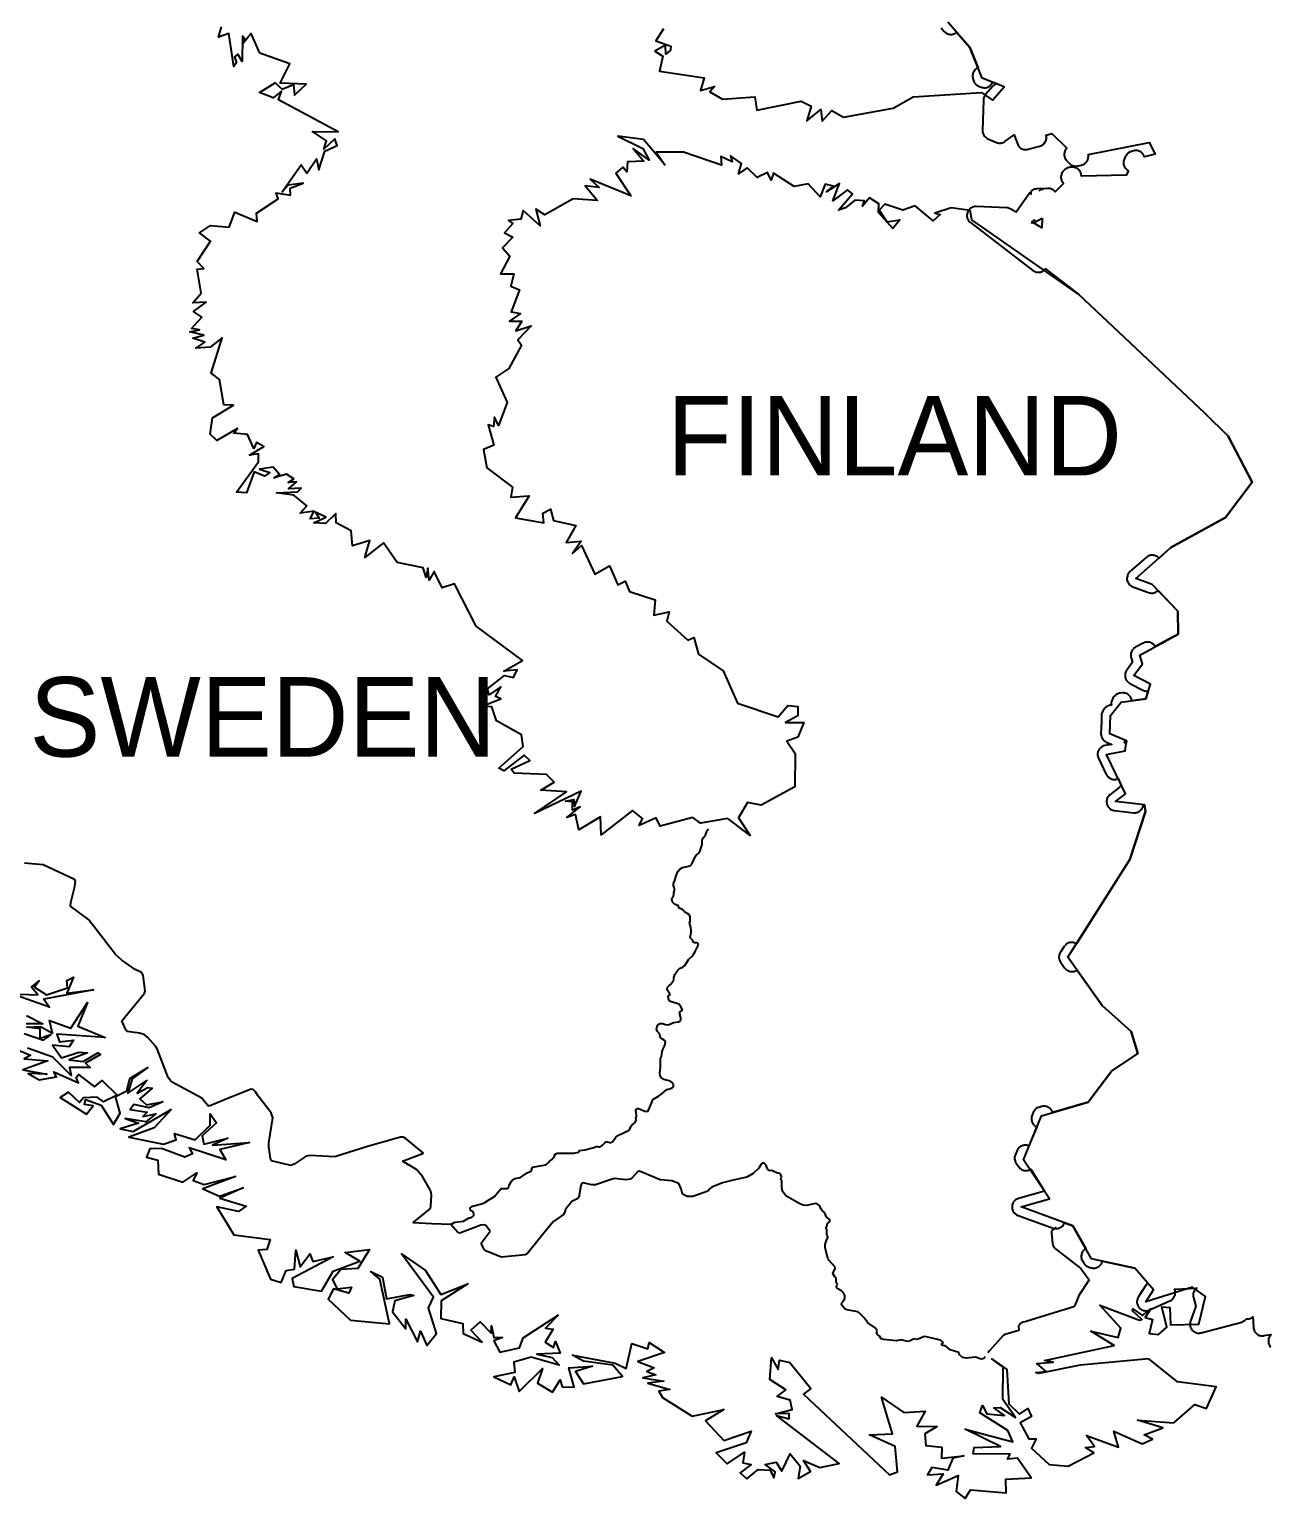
# Model space of a CAD drawing. Header units: metres. Extents: x 0 to 1325, y -1 to 773.
# Drawn here: x 717.2 to 779.6, y 66.5 to 140.4 of the extents above; entities that cross this region are included whole.
import ezdxf
from ezdxf.enums import TextEntityAlignment as Align

# ---------------------------------------------------------------- set-up
doc = ezdxf.new("R2010")
doc.units = ezdxf.units.M

msp = doc.modelspace()

# ---------------------------------------------------------------- linework, layer by layer
at = {"layer": 'CUT'}
for points in [[(716.7, 89.078), (717.26, 88.828), (716.95, 88.648), (718.14, 88.558), (716.87, 88.098), (718.09, 87.878), (717.15, 87.918), (717.7, 87.598), (718.57, 87.738), (718.44, 87.998), (719.68, 87.438), (719.56, 87.718), (719.67, 87.868), (720.48, 87.238), (720.87, 87.568), (721.62, 86.828), (720.94, 86.488), (720.61, 86.718), (719.93, 86.688), (719.72, 86.458), (719.17, 86.968), (718.75, 86.698), (720.08, 85.868), (720.42, 86.288), (719.98, 86.358), (720.02, 86.598), (720.82, 86.328), (721.44, 85.348), (721.77, 85.918), (721.54, 86.748), (722.1, 87.048), (722.26, 87.668), (723.17, 88.208), (722.38, 87.638), (722.15, 86.918), (723.11, 87.568), (722.62, 86.918), (723.16, 87.208), (723.38, 87.178), (722.76, 86.638), (723.1, 86.338), (723.92, 86.488), (723.23, 86.188), (722.45, 86.358), (722.28, 86.098), (723.13, 85.968), (722.91, 85.748), (723.56, 85.878), (723.06, 85.488), (722.02, 85.648), (722.7, 85.418), (721.77, 85.138), (722.43, 84.988), (724.34, 86.098), (723.48, 85.178), (722.2, 84.708), (723.95, 84.358), (724.59, 84.568), (724.51, 84.888), (725.54, 84.568), (726.29, 85.318), (726.3, 85.878), (726.62, 85.438), (725.89, 84.778), (725.98, 84.358), (727.19, 84.658), (726.41, 84.308), (728.28, 84.438), (726.79, 84.088), (727.08, 83.568), (725.24, 84.178), (725.41, 83.878), (725.03, 83.698), (723.85, 84.148), (723.27, 84.128), (723.1, 83.698), (723.67, 83.548), (723.7, 82.848), (724.92, 82.448), (725.62, 82.908), (725.44, 82.538), (725.99, 82.328), (727.57, 82.728), (725.93, 82.118), (726.77, 81.738), (727.95, 82.168), (726.79, 81.638), (728.11, 81.238), (727.72, 80.968), (726.64, 81.198), (727.49, 79.798), (729.31, 79.558), (729.14, 79.068), (728.71, 79.028), (729.33, 77.568), (729.86, 77.398), (730.11, 78.008), (730.54, 78.078), (730.6, 79.028), (730.83, 78.188), (731.3, 78.848), (731.46, 78.448), (732.48, 78.688), (730.42, 77.608), (730.5, 77.198), (731.89, 76.968), (732.48, 77.978), (733.83, 78.468), (733.08, 78.908), (734.31, 79.068), (733.72, 78.098), (732.87, 78.048), (732.44, 77.538), (732.68, 77.088), (733.4, 77.158), (733.27, 76.868), (732.49, 77.088), (732.23, 76.558), (733.35, 75.498), (735.32, 75.318), (734.82, 77.568), (734.38, 77.958), (734.96, 77.668), (735.17, 76.578), (736.33, 76.788), (736.53, 76.748), (735.59, 76.478), (735.47, 75.928), (736.13, 75.068), (736.14, 75.558), (736.73, 74.418), (736.87, 74.958), (737.19, 74.228), (737.68, 74.838), (737.28, 76.128), (737.52, 76.668), (735.92, 78.848), (737.13, 78.008), (737.89, 76.798), (739.25, 77.338), (737.92, 76.478), (737.89, 75.588), (739, 75.338), (739.02, 74.828), (739.98, 74.398), (739.4, 74.998), (739.87, 75.428), (740.42, 74.848), (740.45, 75.218), (740.56, 74.638), (740.99, 74.638), (740.56, 74.468), (740.86, 73.898), (741.85, 74.108), (742.03, 74.618), (743.79, 75.748), (743.16, 75.098), (743.54, 75.048), (743.15, 74.398), (743.56, 74.128), (743.66, 74.438), (743.89, 73.838), (742.73, 73.788), (743.49, 73.628), (743.84, 73.238), (742.44, 73.638), (741.57, 73.388), (741.62, 72.878), (740.56, 72.658), (741.41, 72.258), (741.59, 72.658), (741.83, 71.918), (743.01, 73.068), (742.76, 72.338), (743.51, 71.888), (743.9, 72.498), (743.99, 72.158), (744.6, 72.138), (744.34, 73.108), (745.53, 73.198), (744.67, 72.928), (745.07, 72.308), (747.03, 72.668), (746.55, 73.238), (745.07, 73.448), (744.52, 73.748), (746.66, 73.338), (747.22, 73.068), (747.5, 74.328), (748.31, 74.058), (748.37, 74.378), (749.14, 73.878), (747.8, 73.428), (748.63, 73.108), (748.25, 72.928), (748.71, 72.748), (748.05, 72.608), (749.11, 72.428), (748.3, 72.338), (749.41, 72.018), (748.86, 71.928), (749.04, 71.618), (750.53, 70.668), (752.12, 71.018), (751.21, 70.448), (752.13, 69.458), (753.5, 69.918), (753.25, 69.328), (751.74, 68.828), (752.29, 68.278), (753.17, 68.858), (753.09, 68.328), (753.5, 68.238), (752.95, 67.818), (753.28, 67.528), (753.85, 67.998), (754.46, 67.958), (754.64, 67.578), (754.71, 67.868), (754.2, 68.238), (754.76, 68.368), (755.04, 67.908), (755.46, 68.788), (755.96, 68.158), (755.86, 67.548), (756.49, 67.898), (756.14, 68.448), (756.95, 68.088), (757.92, 68.298), (754.78, 70.708), (755.42, 70.538), (755.41, 70.818), (754.73, 70.798), (755.57, 71.018), (755.46, 71.478), (754.81, 71.658), (755.25, 72.008), (754.44, 72.518), (754.53, 73.608), (754.86, 73.018), (754.93, 73.488), (755.44, 73.368), (756.5, 72.068), (756.14, 71.778), (760.45, 67.728), (760.86, 67.868), (760.74, 69.148), (759.45, 69.738), (760.61, 69.788), (760.06, 71.638), (761.18, 70.858), (762.25, 70.928), (761.84, 70.178), (762.86, 70.158), (762.24, 69.788), (762.28, 69.198), (763.09, 69.108), (763.07, 68.568), (764.19, 68.688), (763.64, 68.558), (763.39, 67.958), (762.58, 68.088), (762.37, 67.718), (763.16, 67.768), (762.81, 67.208), (763.91, 67.688), (763.81, 66.878), (764.27, 66.528), (764.53, 66.978), (766.33, 66.818), (766.31, 67.498), (767.58, 67.568), (766.89, 68.558), (766.39, 68.508), (766.53, 68.758), (764.67, 68.778), (764.72, 69.098), (766.04, 69.148), (764.27, 70.018), (766.66, 69.378), (766.41, 69.958), (765, 70.838), (765.13, 71.208), (765.35, 70.798), (766.24, 70.708), (765.71, 71.098), (766.02, 71.108), (766.79, 70.608), (766.15, 71.508), (766.17, 73.138), (765.61, 73.568), (766.36, 73.018), (766.46, 71.298), (766.99, 70.768), (767.42, 71.068), (767.6, 70.658), (767.03, 70.338), (767.46, 69.538), (767.84, 69.538), (767.6, 69.058), (768.48, 68.238), (769.45, 68.158), (770.73, 68.828), (770.32, 69.098), (770.77, 69.148), (770.36, 69.708), (771.98, 69.108), (771.74, 69.928), (773.17, 69.288), (773.68, 69.518), (773.27, 69.738), (774.2, 70.088), (772.92, 70.468), (774.76, 70.338), (775.81, 71.258), (776.4, 71.058), (776.88, 72.158), (774.94, 72.398), (773.5, 73.568), (770.05, 73.238), (767.96, 72.828), (767.82, 72.868), (768.33, 72.928), (767.87, 73.328), (768.68, 73.388), (768.25, 73.468), (771.76, 74.238), (770.58, 74.958), (771.96, 74.638), (772.09, 75.098), (771.03, 76.258), (773.03, 75.508), (773.15, 75.538), (772.68, 75.968), (772.69, 76.078), (773.18, 75.738), (773.6, 76.078), (773.32, 75.638), (773.68, 75.538), (773.52, 74.828), (773.98, 74.778), (774.4, 75.148), (774.16, 76.168), (774.55, 76.148), (774.58, 75.278), (776.01, 75.308), (776.34, 76.688), (775.7, 77.168), (773.35, 76.428), (773.74, 77.038), (772.8, 78.128), (770.62, 78.598), (769.68, 80.248), (767.07, 81.198), (768.51, 81.608), (767.2, 83.568), (768.1, 85.778), (770.45, 86.478), (771.63, 88.048), (772.95, 88.918), (772.61, 90.028), (771.15, 91.338), (769.43, 93.768), (772.55, 98.678), (773.33, 101.088), (773.28, 101.428), (771.82, 101.588), (772.32, 101.978), (771.37, 103.968), (772.3, 104.148), (772.37, 104.648), (771.54, 104.998), (771.57, 105.928), (772.11, 106.598), (773.35, 106.758), (773.58, 107.498), (772.75, 107.938), (773.18, 108.518), (773.04, 108.958), (774.97, 110.008), (774.95, 111.168), (773.66, 112.518), (772.85, 112.818), (774.61, 114.378), (777.35, 115.888), (778.69, 117.668), (777.49, 119.978), (776.32, 121.128), (769.98, 127.108), (764.6, 130.858), (764.52, 131.328), (763.56, 131.468), (762.73, 131.198), (763.01, 131.118), (762.66, 130.798), (761.74, 131.558), (761.13, 131.338), (760.23, 131.638), (759.94, 131.338), (760.33, 130.758), (760.97, 130.858), (760.62, 130.418), (759.91, 131.218), (759.92, 131.668), (759.45, 131.958), (759.1, 131.538), (759.2, 131.808), (758.72, 131.838), (758.24, 131.468), (757.89, 131.348), (758.59, 132.168), (758.34, 132.368), (757.61, 131.808), (757.94, 132.678), (757.29, 132.258), (757.64, 132.558), (757.22, 132.658), (756.97, 132.018), (756.36, 132.668), (755.67, 132.528), (754.62, 133.208), (754.51, 132.848), (754.33, 133.238), (753.8, 132.978), (753.3, 133.468), (752.87, 133.168), (753.02, 133.698), (752.47, 134.068), (752.54, 133.768), (751.98, 134.038), (752.01, 133.608), (750.1, 134.268), (748.73, 134.268), (749.16, 133.618), (748.08, 134.898), (746.8, 135.058), (748.06, 134.448), (748.38, 133.858), (747.56, 134.448), (748.1, 133.808), (747.28, 133.778), (747.25, 133.278), (747.04, 133.508), (746.69, 133.198), (747.45, 132.068), (745.4, 132.898), (745.86, 132.488), (745.16, 132.568), (745.77, 131.828), (744.55, 131.918), (743.12, 131.108), (742.68, 131.388), (742.89, 130.548), (742.04, 131.328), (741.92, 130.888), (741.3, 130.818), (741.52, 130.668), (741.09, 130.208), (741.52, 129.978), (741, 129.448), (741.37, 129.028), (740.89, 128.148), (741.57, 128.148), (741.42, 127.528), (741.85, 127.338), (741.44, 126.228), (741.9, 126.148), (741.35, 125.758), (741.97, 125.758), (741.66, 125.278), (742.43, 125.528), (741.77, 124.828), (741.95, 124.558), (741.32, 123.378), (740.66, 122.938), (741.23, 121.668), (740.79, 120.508), (740.59, 120.938), (740.54, 120.468), (740.28, 120.548), (740.56, 119.528), (740.04, 119.308), (740.21, 118.388), (741.5, 117.408), (741.41, 116.908), (742.33, 116.968), (741.65, 115.868), (743.08, 115.618), (743.03, 116.098), (743.41, 116.298), (743.56, 115.738), (744.69, 115.478), (744.19, 114.628), (744.95, 114.698), (744.51, 114.068), (744.97, 114.478), (745.64, 113.038), (746.38, 113.448), (746.79, 112.498), (747.16, 112.688), (747.38, 112.158), (748.68, 111.738), (748.61, 110.968), (749.38, 111.138), (749.26, 110.668), (750.32, 109.718), (750.62, 109.848), (750.85, 109.008), (752.1, 108.168), (752.82, 106.538), (754.86, 105.858), (755.34, 106.428), (755.85, 106.368), (755.84, 105.908), (755.22, 105.568), (756.15, 105.568), (755.85, 104.828), (755.29, 104.628), (755.72, 104.018), (755.7, 102.328), (754, 101.408), (753.32, 101.548), (752.86, 100.778), (753.45, 99.878), (752.32, 100.738), (750.95, 100.498), (750.95, 100.498), (750.56, 100.798), (748.93, 100.348), (748.73, 100.768), (747.87, 100.388), (748.03, 100.748), (747.53, 101.138), (745.95, 99.918), (745.92, 100.818), (744.83, 100.178), (744.67, 100.948), (744.24, 100.788), (744.9, 101.328), (744.51, 101.158), (744.52, 101.578), (744.17, 101.618), (744.58, 101.698), (744.61, 101.348), (744.96, 102.118), (742.6, 100.998), (744.22, 102.078), (742.93, 102.158), (743.59, 102.568), (743.21, 102.948), (741.59, 103.018), (741.44, 103.228), (742.37, 103.658), (742.08, 103.928), (741.06, 103.138), (740.81, 103.278), (742.04, 104.358), (741.95, 104.958), (740.69, 105.658), (740.46, 106.358), (739.93, 106.368), (740.92, 106.758), (740.64, 106.878), (740.91, 107.368), (740.32, 106.968), (740.24, 107.258), (741.09, 107.938), (741.55, 107.828), (741.73, 108.218), (741.07, 108.158), (742, 108.688), (739.67, 110.418), (738.59, 112.538), (737.96, 112.338), (737.56, 113.168), (737.31, 112.738), (737.24, 113.328), (737.16, 112.868), (737, 113.348), (735.7, 113.618), (735.01, 114.608), (734.07, 113.868), (734.33, 114.718), (733.46, 114.458), (733.38, 115.218), (732.64, 115.618), (732.62, 116.088), (732.09, 115.578), (731.51, 115.618), (732.11, 115.898), (731.6, 116.148), (731.78, 115.848), (731.33, 115.818), (731.53, 116.208), (730.83, 116.098), (731.16, 116.468), (730.51, 117.008), (729.64, 117.128), (730.68, 117.168), (730.87, 117.358), (730.23, 117.328), (730.64, 117.678), (730.22, 117.638), (730.5, 117.828), (730.14, 118.068), (729.51, 117.878), (729.79, 118.038), (729.47, 118.408), (728.78, 118.308), (729.29, 118.148), (729.03, 117.958), (728.51, 118.178), (728.13, 117.128), (727.62, 117.158), (728.73, 118.688), (728.73, 119.078), (728.28, 119.018), (728.99, 119.448), (728.63, 119.648), (728.49, 119.358), (728.17, 120.058), (727.49, 120.118), (727.67, 120.358), (726.64, 119.758), (726.29, 120.068), (726.42, 120.898), (727.47, 121.528), (726.98, 121.548), (726.76, 122.828), (726.35, 123.148), (726.9, 124.918), (726.29, 124.448), (725.58, 124.408), (726.03, 124.698), (725.43, 124.908), (725.98, 125.058), (725.28, 125.218), (725.76, 125.328), (725.36, 125.388), (725.88, 125.968), (725.45, 126.238), (726.09, 126.718), (725.43, 126.688), (725.85, 127.168), (725.65, 128.368), (725.98, 128.408), (725.65, 128.768), (726.31, 129.778), (725.76, 130.198), (726.32, 130.578), (727.26, 130.488), (727.54, 131.238), (728.66, 130.778), (728.63, 131.198), (729.72, 131.918), (729.61, 132.218), (730.33, 132.098), (730.32, 132.448), (730.98, 132.708), (730.22, 132.598), (729.92, 132.258), (730.88, 133.618), (731.15, 133.208), (731.65, 133.928), (731.76, 133.378), (732.07, 134.318), (732.69, 134.598), (732.56, 134.928), (732.01, 134.408), (732.15, 134.838), (731.45, 135.298), (732.74, 135.278), (729.74, 136.888), (729.88, 137.328), (729.46, 136.998), (728.78, 137.268), (729.56, 137.748), (729.92, 137.438), (730.48, 137.658), (730.53, 137.128), (731.13, 137.688), (729.82, 137.728), (730.31, 138.708), (728.8, 139.238), (728.36, 140.238), (727.92, 139.698), (728.03, 139.978), (727.92, 140.098), (727.9, 138.828), (727.68, 139.198), (727.52, 139.048), (727.62, 138.768), (727.49, 138.568), (727.24, 140.238), (726.72, 140.048), (726.87, 140.568)], [(749.09, 140.458), (748.71, 139.868), (749.46, 139.598), (749.44, 139.398), (749.21, 139.198), (749.19, 139.638), (748.66, 139.348), (749.06, 139.088), (748.89, 138.328), (751.13, 138.008), (750.96, 137.368), (751.65, 137.558), (751.43, 137.298), (752.06, 136.928), (753.68, 137.038), (753.79, 136.378), (756.02, 136.818), (756.52, 136.578), (756.3, 135.838), (757, 136.408), (757.07, 135.828), (757.55, 136.358), (758.15, 136.028), (760.64, 136.478), (761.65, 137.038), (765.09, 137.268), (765.63, 136.868), (766.22, 137.548), (765.12, 137.988), (764.5, 139.528), (763.39, 140.808)], [(763.05, 140.508), (763.2, 140.338), (763.23, 140.308), (763.27, 140.278), (763.3, 140.258), (763.34, 140.238), (763.38, 140.218), (763.43, 140.198), (763.47, 140.198), (763.52, 140.188), (763.56, 140.188), (763.6, 140.188), (763.65, 140.198), (763.69, 140.218), (763.73, 140.228), (763.77, 140.248), (763.81, 140.278), (763.83, 140.298), (764.5, 139.528), (764.91, 138.508), (764.87, 138.488), (764.83, 138.468), (764.8, 138.438), (764.76, 138.408), (764.73, 138.378), (764.71, 138.338), (764.68, 138.308), (764.67, 138.268), (764.65, 138.218), (764.64, 138.178), (764.63, 138.138), (764.63, 138.088), (764.63, 138.048), (764.64, 138.008), (764.65, 137.958), (764.66, 137.918), (764.7, 137.818), (764.72, 137.778), (764.74, 137.748), (764.76, 137.708), (764.79, 137.678), (764.82, 137.648), (764.86, 137.628), (764.89, 137.598), (764.93, 137.578), (764.97, 137.568), (765.08, 137.528), (765.12, 137.508), (765.16, 137.508), (765.21, 137.498), (765.25, 137.498), (765.3, 137.498), (765.34, 137.508), (765.38, 137.528), (765.42, 137.538), (765.46, 137.558), (765.5, 137.588), (765.53, 137.618), (765.56, 137.648), (765.59, 137.678), (765.62, 137.718), (765.64, 137.758), (765.65, 137.778), (765.83, 137.708), (765.79, 137.688), (765.75, 137.668), (765.71, 137.638), (765.68, 137.608), (765.65, 137.578), (765.29, 137.158), (765.26, 137.128), (765.24, 137.088), (765.22, 137.048), (765.2, 137.008), (765.19, 136.968), (765.18, 136.928), (765.18, 136.878), (765.13, 135.358), (765.13, 135.318), (765.14, 135.268), (765.15, 135.228), (765.16, 135.188), (765.18, 135.148), (765.2, 135.108), (765.23, 135.068), (765.26, 135.038), (765.29, 135.008), (765.33, 134.978), (765.37, 134.948), (765.41, 134.928), (765.84, 134.748), (765.88, 134.738), (765.92, 134.728), (765.96, 134.718), (766, 134.718), (766.04, 134.718), (766.08, 134.728), (766.13, 134.738), (766.17, 134.748), (766.21, 134.758), (766.24, 134.778), (766.28, 134.808), (766.72, 135.138), (766.89, 134.678), (766.91, 134.638), (766.93, 134.598), (766.95, 134.568), (766.98, 134.528), (767.01, 134.498), (767.05, 134.468), (767.08, 134.448), (767.12, 134.428), (767.17, 134.408), (767.21, 134.398), (767.25, 134.388), (767.3, 134.388), (767.34, 134.388), (767.38, 134.398), (767.43, 134.408), (768.02, 134.568), (768.06, 134.578), (768.1, 134.598), (768.14, 134.618), (768.18, 134.638), (768.21, 134.668), (768.24, 134.708), (768.27, 134.738), (768.29, 134.778), (768.31, 134.818), (768.33, 134.858), (768.34, 134.898), (768.35, 134.948), (768.35, 134.988), (768.35, 135.038), (768.34, 135.078), (768.33, 135.118), (768.62, 135.198), (769.37, 134.458), (769.34, 134.428), (769.31, 134.398), (769.29, 134.358), (769.27, 134.318), (769.26, 134.278), (769.25, 134.228), (769.24, 134.188), (769.24, 134.148), (769.24, 134.098), (769.25, 134.058), (769.26, 134.018), (769.27, 133.978), (769.29, 133.938), (769.32, 133.898), (769.34, 133.858), (769.37, 133.828), (769.51, 133.688), (769.55, 133.658), (769.58, 133.628), (769.62, 133.608), (769.66, 133.588), (769.7, 133.578), (769.75, 133.568), (769.79, 133.558), (769.84, 133.558), (769.88, 133.558), (769.93, 133.568), (770.11, 133.608), (770.15, 133.618), (770.19, 133.638), (770.23, 133.658), (770.27, 133.678), (770.3, 133.708), (770.34, 133.738), (770.36, 133.768), (770.39, 133.808), (770.41, 133.848), (770.43, 133.888), (770.44, 133.928), (770.45, 133.968), (770.46, 134.018), (770.46, 134.058), (770.46, 134.108), (770.45, 134.138), (773.51, 134.748), (773.82, 134.168), (773.28, 134.018), (773.27, 134.048), (773.25, 134.088), (773.23, 134.128), (773.21, 134.168), (773.18, 134.198), (773.15, 134.228), (773.11, 134.258), (773.08, 134.278), (773.04, 134.298), (773, 134.318), (772.96, 134.328), (772.91, 134.338), (772.87, 134.338), (772.83, 134.338), (772.78, 134.338), (772.74, 134.328), (772.62, 134.298), (772.58, 134.278), (772.54, 134.268), (772.5, 134.248), (772.47, 134.218), (772.43, 134.198), (772.4, 134.168), (772.37, 134.128), (772.35, 134.098), (772.33, 134.058), (772.27, 133.938), (772.25, 133.898), (772.24, 133.858), (772.23, 133.818), (772.22, 133.768), (772.22, 133.728), (772.22, 133.688), (772.23, 133.638), (772.24, 133.598), (772.26, 133.558), (772.28, 133.518), (772.3, 133.478), (772.33, 133.448), (772.36, 133.418), (772.39, 133.388), (772.42, 133.358), (772.46, 133.338), (772.47, 133.328), (772.36, 133.108), (770.11, 133.058), (770.11, 133.088), (770.1, 133.128), (770.09, 133.178), (770.08, 133.218), (770.06, 133.258), (770.04, 133.298), (770.01, 133.328), (769.98, 133.368), (769.95, 133.398), (769.91, 133.418), (769.87, 133.448), (769.83, 133.468), (769.79, 133.478), (769.75, 133.488), (769.7, 133.498), (769.66, 133.498), (769.58, 133.498), (769.54, 133.498), (769.49, 133.488), (769.45, 133.478), (769.41, 133.468), (769.37, 133.448), (769.33, 133.418), (769.29, 133.398), (769.26, 133.368), (769.21, 133.318), (769.18, 133.288), (769.16, 133.248), (769.13, 133.208), (769.11, 133.168), (769.1, 133.128), (769.09, 133.088), (769.08, 133.048), (769.08, 132.998), (769.08, 132.958), (769.09, 132.918), (769.1, 132.868), (769.11, 132.828), (769.13, 132.788), (769.15, 132.748), (769.18, 132.718), (769.21, 132.688), (768.78, 132.268), (768.75, 132.298), (768.72, 132.328), (768.68, 132.358), (768.64, 132.378), (768.61, 132.398), (768.57, 132.418), (768.52, 132.428), (768.48, 132.438), (768.44, 132.438), (768.4, 132.438), (767.86, 132.408), (767.81, 132.398), (767.77, 132.398), (767.72, 132.378), (767.68, 132.358), (767.64, 132.338), (767.6, 132.308), (767.57, 132.278), (767.54, 132.248), (767.51, 132.218), (766.83, 131.238), (766.56, 131.398), (766.52, 131.418), (766.48, 131.428), (766.44, 131.448), (766.4, 131.458), (766.35, 131.458), (764.82, 131.528), (764.78, 131.528), (764.73, 131.528), (764.69, 131.518), (764.65, 131.498), (764.61, 131.488), (764.57, 131.468), (764.53, 131.438), (764.5, 131.408), (764.47, 131.378), (764.44, 131.348), (764.42, 131.308), (764.39, 131.268), (764.38, 131.228), (764.36, 131.188), (764.36, 131.148), (764.35, 131.108), (764.35, 131.058), (764.35, 131.018), (764.36, 130.978), (764.37, 130.928), (764.39, 130.888), (764.41, 130.848), (764.43, 130.818), (764.46, 130.778), (764.49, 130.748), (764.53, 130.718), (767.67, 128.308), (767.7, 128.288), (767.74, 128.268), (767.78, 128.248), (767.83, 128.228), (767.87, 128.228), (767.91, 128.218), (767.96, 128.218), (768, 128.218), (768.05, 128.228), (768.09, 128.248), (768.13, 128.258), (768.17, 128.278), (768.21, 128.308), (768.24, 128.338), (768.27, 128.368), (768.3, 128.398), (769.98, 127.108), (776.32, 121.128), (777.49, 119.978), (778.69, 117.668), (777.35, 115.888), (774.61, 114.378), (774.01, 113.838), (773.98, 113.868), (773.94, 113.898), (773.91, 113.918), (773.87, 113.938), (773.83, 113.958), (773.79, 113.968), (773.74, 113.978), (773.7, 113.988), (773.66, 113.988), (773.61, 113.988), (773.57, 113.978), (773.53, 113.968), (773.48, 113.948), (773.44, 113.928), (773.41, 113.908), (773.37, 113.878), (772.55, 113.158), (772.52, 113.128), (772.49, 113.088), (772.47, 113.058), (772.45, 113.018), (772.43, 112.978), (772.42, 112.938), (772.41, 112.888), (772.4, 112.848), (772.4, 112.798), (772.4, 112.758), (772.41, 112.718), (772.42, 112.668), (772.44, 112.628), (772.46, 112.588), (772.49, 112.558), (772.51, 112.518), (772.54, 112.488), (772.58, 112.458), (772.62, 112.438), (772.65, 112.408), (772.69, 112.398), (773.48, 112.108), (773.53, 112.088), (773.57, 112.088), (773.61, 112.078), (773.66, 112.078), (773.7, 112.078), (773.74, 112.088), (773.78, 112.098), (773.82, 112.118), (773.86, 112.138), (773.9, 112.158), (773.93, 112.188), (773.96, 112.208), (774.95, 111.168), (774.97, 110.008), (773.82, 109.388), (773.8, 109.418), (773.78, 109.458), (773.75, 109.488), (773.71, 109.518), (773.68, 109.538), (773.64, 109.568), (773.6, 109.588), (773.56, 109.598), (773.52, 109.608), (773.47, 109.618), (773.43, 109.618), (773.38, 109.618), (773.34, 109.608), (773.3, 109.598), (773.26, 109.588), (773.22, 109.568), (772.83, 109.358), (772.79, 109.328), (772.75, 109.308), (772.72, 109.278), (772.69, 109.238), (772.66, 109.208), (772.64, 109.168), (772.62, 109.128), (772.61, 109.088), (772.6, 109.038), (772.59, 108.998), (772.59, 108.948), (772.59, 108.908), (772.6, 108.858), (772.61, 108.818), (772.68, 108.598), (772.39, 108.208), (772.36, 108.168), (772.34, 108.128), (772.33, 108.088), (772.31, 108.048), (772.31, 108.008), (772.3, 107.968), (772.3, 107.918), (772.3, 107.878), (772.31, 107.838), (772.32, 107.798), (772.34, 107.758), (772.36, 107.718), (772.38, 107.678), (772.41, 107.648), (772.44, 107.618), (772.47, 107.588), (772.5, 107.558), (772.54, 107.538), (773.19, 107.198), (773.23, 107.178), (773.27, 107.168), (773.32, 107.158), (773.36, 107.148), (773.4, 107.148), (773.45, 107.148), (773.47, 107.158), (773.35, 106.758), (772.65, 106.668), (772.64, 106.698), (772.63, 106.748), (772.61, 106.788), (772.59, 106.828), (772.57, 106.858), (772.54, 106.898), (772.51, 106.928), (772.48, 106.958), (772.45, 106.988), (772.41, 107.008), (772.37, 107.028), (772.33, 107.038), (772.28, 107.048), (772.24, 107.058), (772.19, 107.058), (772.15, 107.058), (772.06, 107.048), (772.02, 107.038), (771.98, 107.028), (771.94, 107.018), (771.9, 106.998), (771.86, 106.978), (771.83, 106.948), (771.8, 106.918), (771.77, 106.888), (771.74, 106.858), (771.69, 106.788), (771.67, 106.748), (771.65, 106.718), (771.63, 106.678), (771.62, 106.628), (771.61, 106.588), (771.61, 106.548), (771.61, 106.498), (771.62, 106.458), (771.62, 106.448), (771.59, 106.448), (771.55, 106.438), (771.51, 106.428), (771.47, 106.418), (771.43, 106.398), (771.39, 106.378), (771.35, 106.348), (771.32, 106.318), (771.29, 106.288), (771.23, 106.218), (771.2, 106.188), (771.18, 106.148), (771.16, 106.118), (771.15, 106.078), (771.13, 106.038), (771.12, 105.998), (771.12, 105.948), (771.11, 105.768), (771.11, 105.728), (771.11, 105.688), (771.11, 105.678), (771.11, 105.628), (771.09, 105.008), (771.09, 104.968), (771.1, 104.928), (771.11, 104.878), (771.12, 104.838), (771.14, 104.798), (771.16, 104.758), (771.19, 104.718), (771.22, 104.688), (771.25, 104.658), (771.28, 104.628), (771.32, 104.608), (771.36, 104.588), (771.63, 104.468), (771.29, 104.408), (771.24, 104.398), (771.2, 104.388), (771.16, 104.368), (771.13, 104.348), (771.09, 104.318), (771.06, 104.288), (771.03, 104.258), (771, 104.228), (770.98, 104.188), (770.96, 104.148), (770.94, 104.108), (770.93, 104.068), (770.92, 104.028), (770.92, 103.988), (770.92, 103.938), (770.93, 103.898), (770.93, 103.858), (770.95, 103.808), (770.96, 103.768), (771.35, 102.958), (771.38, 102.928), (771.4, 102.888), (771.43, 102.858), (771.46, 102.818), (771.49, 102.798), (771.53, 102.768), (771.57, 102.748), (771.61, 102.738), (771.65, 102.718), (771.7, 102.708), (771.74, 102.708), (771.78, 102.708), (771.83, 102.708), (771.87, 102.718), (771.91, 102.738), (771.95, 102.748), (772.13, 102.368), (772.12, 102.368), (772.08, 102.348), (772.04, 102.328), (772, 102.298), (771.54, 101.938), (771.51, 101.918), (771.48, 101.878), (771.45, 101.848), (771.43, 101.808), (771.41, 101.768), (771.39, 101.728), (771.38, 101.688), (771.37, 101.638), (771.37, 101.598), (771.37, 101.548), (771.38, 101.508), (771.39, 101.468), (771.4, 101.428), (771.42, 101.388), (771.44, 101.348), (771.47, 101.308), (771.5, 101.278), (771.53, 101.248), (771.56, 101.218), (771.6, 101.198), (771.64, 101.178), (771.68, 101.158), (771.73, 101.148), (771.77, 101.138), (772.73, 101.028), (772.77, 101.028), (772.82, 101.028), (772.86, 101.038), (772.9, 101.048), (772.95, 101.058), (772.99, 101.078), (773.02, 101.098), (773.06, 101.128), (773.09, 101.158), (773.12, 101.188), (773.15, 101.218), (773.17, 101.258), (773.19, 101.298), (773.21, 101.338), (773.22, 101.388), (773.23, 101.428), (773.28, 101.428), (773.33, 101.088), (772.55, 98.678), (769.86, 94.438), (769.82, 94.458), (769.78, 94.478), (769.74, 94.488), (769.7, 94.498), (769.65, 94.508), (769.61, 94.508), (769.57, 94.508), (769.52, 94.498), (769.48, 94.488), (769.44, 94.468), (769.4, 94.448), (769.36, 94.428), (769.33, 94.398), (769.3, 94.368), (769.27, 94.338), (769.24, 94.308), (769.05, 94.018), (769.03, 93.978), (769.01, 93.938), (769, 93.888), (768.99, 93.848), (768.98, 93.808), (768.98, 93.758), (768.98, 93.718), (768.99, 93.668), (769, 93.628), (769.02, 93.588), (769.04, 93.548), (769.06, 93.508), (769.26, 93.228), (769.29, 93.188), (769.32, 93.158), (769.36, 93.128), (769.39, 93.108), (769.43, 93.088), (769.47, 93.068), (769.51, 93.058), (769.56, 93.048), (769.6, 93.038), (769.65, 93.038), (769.69, 93.038), (769.73, 93.048), (769.78, 93.058), (769.82, 93.078), (769.86, 93.098), (769.89, 93.118), (771.15, 91.338), (772.61, 90.028), (772.95, 88.918), (771.63, 88.048), (770.45, 86.478), (768.66, 85.948), (768.65, 85.988), (768.63, 86.028), (768.61, 86.068), (768.58, 86.098), (768.55, 86.138), (768.52, 86.168), (768.48, 86.188), (768.44, 86.218), (768.4, 86.238), (768.36, 86.248), (768.32, 86.258), (768.27, 86.268), (768.23, 86.268), (768.18, 86.268), (768.14, 86.258), (768.1, 86.248), (767.97, 86.208), (767.93, 86.198), (767.89, 86.178), (767.85, 86.148), (767.82, 86.128), (767.78, 86.098), (767.75, 86.068), (767.73, 86.028), (767.71, 85.998), (767.69, 85.958), (767.63, 85.818), (767.61, 85.778), (767.6, 85.728), (767.59, 85.688), (767.59, 85.648), (767.59, 85.598), (767.6, 85.558), (767.61, 85.518), (767.62, 85.468), (767.64, 85.428), (767.66, 85.398), (767.69, 85.358), (767.72, 85.328), (767.75, 85.298), (767.78, 85.268), (767.82, 85.248), (767.86, 85.228), (767.46, 84.268), (767.43, 84.288), (767.38, 84.298), (767.34, 84.308), (767.3, 84.308), (767.25, 84.308), (767.21, 84.298), (767.17, 84.288), (767.13, 84.278), (767.09, 84.258), (767.05, 84.238), (767.01, 84.208), (766.98, 84.188), (766.95, 84.148), (766.92, 84.118), (766.9, 84.078), (766.88, 84.038), (766.79, 83.838), (766.77, 83.798), (766.76, 83.758), (766.75, 83.708), (766.75, 83.668), (766.75, 83.618), (766.76, 83.578), (766.77, 83.528), (766.78, 83.488), (766.8, 83.448), (766.83, 83.408), (766.95, 83.228), (766.97, 83.198), (767, 83.158), (767.03, 83.128), (767.07, 83.108), (767.1, 83.088), (767.14, 83.068), (767.18, 83.048), (767.23, 83.038), (767.27, 83.028), (767.31, 83.028), (767.36, 83.028), (767.4, 83.038), (767.44, 83.048), (767.48, 83.058), (767.52, 83.078), (767.56, 83.098), (768.26, 81.998), (766.95, 81.628), (766.91, 81.618), (766.87, 81.598), (766.83, 81.578), (766.79, 81.558), (766.76, 81.528), (766.73, 81.498), (766.7, 81.458), (766.68, 81.418), (766.66, 81.388), (766.64, 81.348), (766.63, 81.298), (766.62, 81.258), (766.62, 81.218), (766.62, 81.168), (766.63, 81.128), (766.63, 81.088), (766.65, 81.048), (766.66, 81.008), (766.68, 80.968), (766.71, 80.928), (766.74, 80.898), (766.77, 80.868), (766.8, 80.838), (766.84, 80.808), (766.88, 80.788), (766.92, 80.778), (768.68, 80.138), (768.72, 80.118), (768.76, 80.108), (768.81, 80.108), (768.85, 80.108), (768.9, 80.118), (768.94, 80.118), (768.98, 80.138), (769.03, 80.148), (769.07, 80.178), (769.1, 80.198), (769.14, 80.228), (769.17, 80.258), (769.2, 80.298), (769.22, 80.338), (769.24, 80.378), (769.25, 80.408), (769.68, 80.248), (770.33, 79.108), (770.29, 79.088), (770.26, 79.058), (770.23, 79.028), (770.2, 78.998), (770.17, 78.958), (770.15, 78.918), (770.13, 78.878), (770.12, 78.838), (770.11, 78.798), (770.1, 78.748), (770.1, 78.708), (770.1, 78.658), (770.11, 78.618), (770.12, 78.568), (770.14, 78.528), (770.16, 78.488), (770.23, 78.368), (770.25, 78.338), (770.28, 78.298), (770.31, 78.268), (770.34, 78.238), (770.38, 78.218), (770.42, 78.198), (770.46, 78.178), (770.5, 78.168), (770.54, 78.158), (770.65, 78.138), (770.69, 78.128), (770.74, 78.128), (770.78, 78.128), (770.83, 78.138), (770.87, 78.148), (770.91, 78.168), (770.95, 78.188), (770.99, 78.208), (771.02, 78.238), (771.05, 78.268), (771.08, 78.298), (771.11, 78.338), (771.13, 78.378), (771.15, 78.418), (771.16, 78.458), (771.17, 78.478), (772.8, 78.128), (773.45, 77.378), (773.42, 77.348), (773.39, 77.318), (773.36, 77.278), (772.97, 76.668), (772.95, 76.628), (772.93, 76.588), (772.92, 76.548), (772.91, 76.508), (772.9, 76.458), (772.9, 76.418), (772.9, 76.378), (772.91, 76.328), (772.92, 76.288), (772.94, 76.248), (772.96, 76.208), (772.98, 76.168), (773.01, 76.138), (773.04, 76.098), (773.07, 76.078), (773.11, 76.048), (773.15, 76.028), (773.19, 76.008), (773.23, 75.998), (773.27, 75.988), (773.32, 75.978), (773.36, 75.978), (773.41, 75.978), (773.45, 75.988), (773.49, 75.998), (773.53, 76.018), (774.56, 76.478), (774.6, 76.498), (774.64, 76.518), (774.68, 76.548), (774.71, 76.578), (774.74, 76.618), (774.76, 76.648), (774.78, 76.688), (774.8, 76.728), (774.82, 76.778), (774.82, 76.818), (774.83, 76.858), (774.83, 76.908), (774.83, 76.948), (774.82, 76.998), (774.8, 77.038), (774.79, 77.068), (774.8, 77.068), (775.91, 77.118), (775.89, 77.108), (775.86, 77.088), (775.83, 77.048), (775.8, 77.018), (775.78, 76.978), (775.76, 76.938), (775.74, 76.898), (775.73, 76.858), (775.72, 76.808), (775.72, 76.768), (775.72, 76.728), (775.73, 76.678), (775.74, 76.638), (775.86, 76.208), (775.59, 75.458), (775.57, 75.418), (775.57, 75.378), (775.56, 75.328), (775.56, 75.288), (775.56, 75.238), (775.57, 75.198), (775.59, 75.158), (775.6, 75.118), (775.62, 75.078), (775.65, 75.038), (775.68, 75.008), (775.71, 74.978), (775.74, 74.948), (775.78, 74.918), (775.82, 74.898), (775.86, 74.888), (775.9, 74.868), (775.95, 74.858), (775.99, 74.858), (776.04, 74.858), (776.08, 74.868), (776.13, 74.868), (778.17, 75.408), (778.21, 75.428), (778.25, 75.448), (778.29, 75.468), (778.32, 75.488), (778.36, 75.518), (778.39, 75.548), (778.41, 75.568), (778.45, 75.568), (778.49, 75.568), (778.54, 75.578), (778.58, 75.588), (778.62, 75.598), (778.66, 75.618), (778.7, 75.638), (778.73, 75.668), (778.76, 75.148), (778.76, 75.098), (778.77, 75.058), (778.79, 75.018), (778.8, 74.978), (778.82, 74.938), (778.85, 74.898), (778.88, 74.868), (778.91, 74.828), (778.94, 74.808), (778.98, 74.778), (779.02, 74.758), (779.06, 74.738), (779.1, 74.728), (779.15, 74.718), (779.19, 74.718), (779.24, 74.718), (779.28, 74.728), (779.64, 74.778), (779.6, 74.718), (779.57, 74.688), (779.55, 74.648), (779.53, 74.608), (779.52, 74.568), (779.51, 74.518), (779.51, 74.478), (779.51, 74.438), (779.52, 74.388), (779.52, 74.348), (779.54, 74.308), (779.55, 74.268), (779.57, 74.228), (779.6, 74.188), (779.63, 74.158)], [(716.25, 91.928), (717.63, 91.868), (717.31, 92.248), (717.69, 92.578), (717.46, 92.248), (718.06, 91.868), (719.12, 92.218), (719.09, 92.588), (719.43, 92.758), (719.09, 91.948), (720.43, 92.118), (717.94, 91.658), (718.22, 91.258), (716.51, 91.848)], [(716.95, 89.918), (717.92, 89.598), (718.29, 89.858), (717.74, 89.678), (717.75, 90.158), (717.08, 90.238), (717.77, 90.278), (718.36, 89.948), (718.22, 90.578), (719.29, 90.188), (720.13, 91.478), (719.65, 90.288), (721.01, 89.728), (718.59, 89.898), (718.72, 89.498), (719.42, 89.598), (719.2, 89.258), (718.37, 89.338), (718.82, 88.698), (719.7, 88.988), (720.13, 88.948), (719.2, 88.608), (719.91, 88.518), (720.65, 88.958), (720.79, 88.868), (720.03, 88.438), (720.26, 88.218), (719.22, 88.218), (719.3, 87.818), (718.38, 88.738), (717.11, 89.188)], [(717.06, 90.838), (717.89, 90.408), (717.05, 90.408)]]:
    msp.add_lwpolyline(points, dxfattribs=at)
for points in [[(768.13, 130.948), (768.11, 130.458), (767.7, 130.708), (768.13, 130.948)], [(772.33, 104.538), (772.29, 104.548), (772.26, 104.558), (772.28, 104.588), (772.31, 104.628), (772.32, 104.668), (772.37, 104.648), (772.35, 104.528), (772.33, 104.538)]]:
    msp.add_lwpolyline(points, close=True, dxfattribs=at)
at = {"layer": 'SCORE'}
for points in [[(767.98, 132.308), (768.07, 132.378), (768.18, 132.398), (768.19, 132.418), (768.2, 132.428), (767.86, 132.408), (767.81, 132.398), (767.77, 132.398), (767.72, 132.378), (767.68, 132.358), (767.64, 132.338), (767.6, 132.308), (767.57, 132.278), (767.56, 132.268), (767.56, 132.228), (767.57, 132.178), (767.56, 132.138), (767.55, 132.108)], [(767.77, 130.828), (767.76, 130.838), (767.68, 130.818)], [(767.67, 130.808), (767.62, 130.738), (767.6, 130.648)], [(767.77, 130.668), (767.7, 130.708), (767.77, 130.748)], [(751.03, 99.658), (751.11, 99.778)], [(751.11, 99.778), (751.21, 99.898)], [(751.21, 99.898), (751.29, 100.138)], [(751.29, 100.138), (751.36, 100.218)], [(750.91, 99.038), (750.94, 99.128)], [(750.94, 99.128), (751.04, 99.428)], [(751.04, 99.518), (751.03, 99.658)], [(751.04, 99.428), (751.04, 99.518)], [(717.9, 98.408), (716.96, 98.488)], [(719.48, 97.668), (717.9, 98.408)], [(750.04, 98.268), (750.43, 98.358)], [(750.43, 98.358), (750.51, 98.438)], [(750.51, 98.438), (750.71, 98.848)], [(750.71, 98.848), (750.74, 98.898)], [(750.74, 98.898), (750.78, 98.938)], [(750.78, 98.938), (750.87, 98.998)], [(750.87, 98.998), (750.91, 99.038)], [(719.52, 97.588), (719.48, 97.668)], [(719.51, 97.458), (719.52, 97.588)], [(749.6, 97.478), (749.66, 97.618)], [(749.66, 97.618), (749.69, 97.768)], [(749.69, 97.768), (749.82, 98.078)], [(749.82, 98.078), (749.91, 98.188)], [(749.91, 98.188), (750.04, 98.268)], [(719.29, 96.508), (719.46, 97.178)], [(719.46, 97.178), (719.48, 97.258)], [(719.48, 97.258), (719.51, 97.458)], [(749.53, 96.748), (749.6, 96.858)], [(749.59, 97.408), (749.6, 97.478)], [(749.6, 97.348), (749.59, 97.408)], [(749.63, 97.268), (749.6, 97.348)], [(749.6, 96.858), (749.62, 96.928)], [(749.62, 97.008), (749.64, 97.118)], [(749.62, 96.928), (749.62, 97.008)], [(749.64, 97.208), (749.63, 97.268)], [(749.64, 97.118), (749.64, 97.208)], [(719.28, 96.338), (719.29, 96.508)], [(720.17, 95.668), (719.28, 96.338)], [(749.52, 96.678), (749.53, 96.748)], [(749.55, 96.538), (749.52, 96.678)], [(749.64, 96.438), (749.55, 96.538)], [(749.75, 96.388), (749.64, 96.438)], [(749.84, 96.358), (749.75, 96.388)], [(749.84, 96.268), (749.84, 96.358)], [(749.93, 96.208), (749.84, 96.268)], [(750.05, 96.168), (749.93, 96.208)], [(750.12, 96.108), (750.05, 96.168)], [(750.13, 96.038), (750.12, 96.108)], [(721.53, 93.898), (720.17, 95.668)], [(750.32, 95.948), (750.13, 96.038)], [(750.4, 95.888), (750.32, 95.948)], [(750.43, 95.798), (750.4, 95.888)], [(750.4, 95.468), (750.43, 95.578)], [(750.43, 95.378), (750.4, 95.468)], [(750.44, 95.688), (750.43, 95.798)], [(750.43, 95.578), (750.44, 95.688)], [(750.46, 95.258), (750.43, 95.378)], [(750.43, 94.778), (750.48, 95.008)], [(750.44, 94.738), (750.43, 94.778)], [(750.56, 94.598), (750.44, 94.738)], [(750.48, 95.138), (750.46, 95.258)], [(750.48, 95.008), (750.48, 95.138)], [(721.85, 93.608), (721.53, 93.898)], [(750.51, 93.798), (750.59, 93.888)], [(750.61, 94.488), (750.56, 94.598)], [(750.59, 93.888), (750.69, 94.048)], [(750.69, 94.478), (750.61, 94.488)], [(750.78, 94.478), (750.69, 94.478)], [(750.69, 94.048), (750.84, 94.358)], [(750.83, 94.458), (750.78, 94.478)], [(750.85, 94.398), (750.83, 94.458)], [(750.84, 94.358), (750.85, 94.398)], [(722.53, 93.138), (721.85, 93.608)], [(722.75, 93.048), (722.53, 93.138)], [(749.8, 93.088), (749.89, 93.188)], [(749.89, 93.188), (749.96, 93.228)], [(749.96, 93.228), (750.07, 93.268)], [(750.07, 93.268), (750.16, 93.348)], [(750.16, 93.348), (750.37, 93.668)], [(750.37, 93.668), (750.51, 93.798)], [(722.86, 92.978), (722.75, 93.048)], [(722.92, 92.868), (722.86, 92.978)], [(723.02, 92.058), (722.92, 92.868)], [(749.36, 92.328), (749.44, 92.398)], [(749.44, 92.398), (749.54, 92.518)], [(749.54, 92.518), (749.57, 92.548)], [(749.57, 92.548), (749.61, 92.588)], [(749.61, 92.588), (749.62, 92.658)], [(749.62, 92.738), (749.63, 92.788)], [(749.62, 92.658), (749.62, 92.738)], [(749.63, 92.788), (749.64, 92.838)], [(749.64, 92.838), (749.67, 92.888)], [(749.67, 92.888), (749.8, 93.088)], [(721.86, 90.568), (723, 91.948)], [(723, 91.948), (723.02, 92.058)], [(749.27, 92.118), (749.29, 92.248)], [(749.31, 92.068), (749.27, 92.118)], [(749.29, 92.248), (749.36, 92.328)], [(749.35, 92.018), (749.31, 92.068)], [(749.33, 91.798), (749.35, 91.838)], [(749.34, 91.678), (749.33, 91.798)], [(749.37, 91.578), (749.34, 91.678)], [(749.39, 91.948), (749.35, 92.018)], [(749.35, 91.838), (749.42, 91.868)], [(749.42, 91.868), (749.39, 91.948)], [(749.44, 91.528), (749.37, 91.578)], [(749.86, 91.398), (749.44, 91.528)], [(749.96, 91.288), (749.86, 91.398)], [(749.92, 91.038), (750.04, 91.098)], [(749.92, 90.898), (749.92, 91.038)], [(750.04, 91.098), (749.96, 91.288)], [(722.05, 90.108), (721.86, 90.568)], [(748.74, 90.168), (748.79, 90.328)], [(748.79, 90.328), (748.91, 90.428)], [(748.91, 90.428), (749.05, 90.428)], [(749.05, 90.428), (749.19, 90.378)], [(749.19, 90.378), (749.34, 90.368)], [(749.34, 90.368), (749.59, 90.478)], [(749.59, 90.478), (749.84, 90.508)], [(749.84, 90.508), (749.92, 90.538)], [(749.96, 90.718), (749.92, 90.898)], [(749.92, 90.538), (749.97, 90.578)], [(749.97, 90.578), (749.96, 90.718)], [(722.12, 90.028), (722.05, 90.108)], [(722.74, 89.948), (722.12, 90.028)], [(722.97, 89.868), (722.74, 89.948)], [(723.17, 89.718), (722.97, 89.868)], [(723.55, 89.288), (723.17, 89.718)], [(748.78, 90.048), (748.74, 90.168)], [(748.87, 89.938), (748.78, 90.048)], [(748.94, 89.808), (748.87, 89.938)], [(748.9, 89.738), (748.94, 89.808)], [(748.99, 89.668), (748.9, 89.738)], [(749.12, 89.598), (748.99, 89.668)], [(749.19, 89.538), (749.12, 89.598)], [(749.18, 89.388), (749.19, 89.538)], [(723.63, 89.158), (723.55, 89.288)], [(724.19, 87.708), (723.63, 89.158)], [(748.95, 88.668), (748.99, 88.768)], [(748.99, 88.768), (749.03, 89.018)], [(749.03, 89.018), (749.06, 89.118)], [(749.06, 89.118), (749.15, 89.288)], [(749.15, 89.288), (749.18, 89.388)], [(748.91, 87.938), (748.92, 88.088)], [(748.92, 88.088), (748.94, 88.218)], [(748.94, 88.588), (748.95, 88.668)], [(748.94, 88.218), (748.94, 88.588)], [(724.27, 87.588), (724.19, 87.708)], [(724.36, 87.498), (724.27, 87.588)], [(725.88, 86.678), (724.36, 87.498)], [(748.92, 87.788), (748.91, 87.938)], [(748.99, 87.678), (748.92, 87.788)], [(749.11, 87.608), (748.99, 87.678)], [(749.37, 87.548), (749.11, 87.608)], [(749.49, 87.478), (749.37, 87.548)], [(749.59, 87.358), (749.49, 87.478)], [(749.52, 87.168), (749.59, 87.248)], [(749.59, 87.248), (749.59, 87.358)], [(726.17, 86.318), (725.88, 86.678)], [(727.31, 86.698), (726.25, 86.268)], [(728.36, 87.128), (727.31, 86.698)], [(728.46, 87.108), (728.36, 87.128)], [(728.57, 86.988), (728.46, 87.108)], [(728.68, 86.828), (728.57, 86.988)], [(729.36, 85.928), (728.68, 86.828)], [(748.37, 86.128), (748.52, 86.498)], [(748.52, 86.498), (748.53, 86.558)], [(748.53, 86.558), (748.56, 86.608)], [(748.56, 86.608), (748.84, 86.778)], [(748.84, 86.778), (748.94, 86.838)], [(748.94, 86.838), (749.26, 87.108)], [(749.26, 87.108), (749.52, 87.168)], [(726.25, 86.268), (726.17, 86.318)], [(729.44, 85.678), (729.36, 85.928)], [(747.7, 86.048), (747.71, 86.108)], [(747.7, 86.018), (747.7, 86.048)], [(747.72, 85.958), (747.7, 86.018)], [(747.7, 85.708), (747.74, 85.748)], [(747.71, 86.108), (747.72, 86.118)], [(747.72, 86.118), (747.74, 86.128)], [(747.74, 85.798), (747.72, 85.958)], [(747.74, 86.128), (747.76, 86.158)], [(747.74, 85.748), (747.74, 85.798)], [(747.76, 86.158), (747.84, 86.158)], [(747.84, 86.158), (748.15, 86.018)], [(748.15, 86.018), (748.28, 86.008)], [(748.28, 86.008), (748.33, 86.058)], [(748.33, 86.058), (748.37, 86.128)], [(729.25, 84.418), (729.44, 85.678)], [(746.8, 84.798), (747.34, 85.048)], [(747.34, 85.048), (747.4, 85.098)], [(747.4, 85.098), (747.42, 85.148)], [(747.42, 85.148), (747.43, 85.198)], [(747.43, 85.198), (747.45, 85.248)], [(747.45, 85.248), (747.5, 85.318)], [(747.5, 85.318), (747.67, 85.448)], [(747.67, 85.448), (747.72, 85.558)], [(747.72, 85.558), (747.7, 85.708)], [(729.25, 84.228), (729.25, 84.418)], [(735.86, 84.708), (734.2, 84.238)], [(736.01, 84.708), (735.86, 84.708)], [(736.15, 84.628), (736.01, 84.708)], [(737.02, 83.898), (736.15, 84.628)], [(745.91, 84.218), (746.01, 84.288)], [(746.01, 84.288), (746.12, 84.408)], [(746.12, 84.408), (746.23, 84.488)], [(746.23, 84.488), (746.45, 84.428)], [(746.45, 84.428), (746.54, 84.488)], [(746.54, 84.488), (746.69, 84.708)], [(746.69, 84.708), (746.8, 84.798)], [(729.33, 83.638), (729.25, 84.228)], [(729.34, 83.568), (729.33, 83.638)], [(729.38, 83.528), (729.34, 83.568)], [(729.45, 83.508), (729.38, 83.528)], [(731.12, 83.748), (730.52, 83.358)], [(731.33, 83.788), (731.12, 83.748)], [(732.57, 83.718), (731.33, 83.788)], [(734.2, 84.238), (732.57, 83.718)], [(735.97, 83.498), (737.02, 83.898)], [(743.36, 83.498), (743.47, 83.588)], [(743.47, 83.588), (743.52, 83.648)], [(743.52, 83.648), (743.56, 83.688)], [(743.56, 83.688), (743.58, 83.698)], [(743.58, 83.698), (743.61, 83.718)], [(743.61, 83.828), (743.74, 83.908)], [(743.61, 83.798), (743.61, 83.828)], [(743.61, 83.758), (743.61, 83.798)], [(743.61, 83.718), (743.61, 83.758)], [(743.74, 83.908), (744.59, 83.908)], [(744.59, 83.908), (744.84, 83.958)], [(744.84, 83.958), (744.85, 83.978)], [(744.85, 84.038), (744.86, 84.048)], [(744.85, 83.978), (744.85, 84.038)], [(744.86, 84.048), (745.15, 84.068)], [(745.15, 84.068), (745.39, 84.148)], [(745.39, 84.148), (745.55, 84.168)], [(745.55, 84.168), (745.71, 84.238)], [(745.71, 84.238), (745.78, 84.238)], [(745.78, 84.238), (745.84, 84.218)], [(745.84, 84.218), (745.91, 84.218)], [(730.36, 83.288), (729.45, 83.508)], [(730.52, 83.358), (730.36, 83.288)], [(736.67, 83.078), (735.97, 83.498)], [(736.98, 82.738), (736.67, 83.078)], [(741.9, 82.688), (742.23, 82.908)], [(742.23, 82.908), (742.43, 82.998)], [(742.43, 82.998), (742.5, 83.198)], [(742.5, 83.198), (743.17, 83.318)], [(743.17, 83.318), (743.34, 83.458)], [(743.34, 83.458), (743.36, 83.498)], [(747.8, 82.978), (747.51, 82.668)], [(747.88, 83.008), (747.8, 82.978)], [(748.93, 82.568), (747.88, 83.008)], [(753.61, 82.878), (753.28, 82.698)], [(753.89, 83.158), (753.61, 82.878)], [(754, 83.348), (753.89, 83.158)], [(754.07, 83.408), (754, 83.348)], [(754.16, 83.398), (754.07, 83.408)], [(754.25, 83.308), (754.16, 83.398)], [(754.29, 83.198), (754.25, 83.308)], [(754.34, 83.088), (754.29, 83.198)], [(754.44, 83.018), (754.34, 83.088)], [(754.54, 83.028), (754.44, 83.018)], [(754.78, 82.918), (754.54, 83.028)], [(754.87, 82.898), (754.78, 82.918)], [(754.95, 82.878), (754.87, 82.898)], [(755, 82.818), (754.95, 82.878)], [(755.04, 82.688), (755, 82.818)], [(737.36, 82.058), (736.98, 82.738)], [(737.41, 81.928), (737.36, 82.058)], [(740.87, 82.038), (740.9, 82.098)], [(740.9, 82.098), (740.92, 82.118)], [(740.92, 82.118), (740.95, 82.128)], [(740.95, 82.128), (741.21, 82.128)], [(741.21, 82.128), (741.29, 82.168)], [(741.29, 82.168), (741.32, 82.228)], [(741.32, 82.228), (741.34, 82.298)], [(741.34, 82.298), (741.45, 82.498)], [(741.45, 82.498), (741.5, 82.558)], [(741.5, 82.558), (741.62, 82.638)], [(741.62, 82.638), (741.9, 82.688)], [(744.93, 82.278), (744.84, 81.688)], [(744.98, 82.398), (744.93, 82.278)], [(745.05, 82.418), (744.98, 82.398)], [(745.47, 82.308), (745.05, 82.418)], [(745.57, 82.308), (745.47, 82.308)], [(745.67, 82.318), (745.57, 82.308)], [(746.61, 82.638), (745.67, 82.318)], [(747.22, 82.568), (746.61, 82.638)], [(747.42, 82.598), (747.22, 82.568)], [(747.51, 82.668), (747.42, 82.598)], [(749.51, 82.508), (748.93, 82.568)], [(749.86, 82.378), (749.51, 82.508)], [(749.98, 82.118), (749.86, 82.378)], [(750.05, 81.838), (749.98, 82.118)], [(751.44, 82.128), (751.32, 81.988)], [(751.52, 82.188), (751.44, 82.128)], [(752.06, 82.418), (751.52, 82.188)], [(752.6, 82.548), (752.06, 82.418)], [(753.28, 82.698), (752.6, 82.548)], [(755, 82.628), (755.04, 82.688)], [(755, 82.588), (755, 82.628)], [(755.02, 82.548), (755, 82.588)], [(755.04, 82.508), (755.02, 82.548)], [(755.05, 82.208), (755.04, 82.508)], [(755.06, 82.068), (755.05, 82.208)], [(755.11, 81.938), (755.06, 82.068)], [(737.39, 81.238), (737.42, 81.808)], [(737.42, 81.808), (737.41, 81.928)], [(739.44, 81.228), (740.06, 81.388)], [(740.06, 81.388), (740.35, 81.568)], [(740.35, 81.568), (740.59, 81.728)], [(740.59, 81.728), (740.81, 81.988)], [(740.81, 81.988), (740.85, 82.028)], [(740.85, 82.028), (740.87, 82.038)], [(744.49, 81.468), (744.21, 81.138)], [(744.79, 81.628), (744.49, 81.468)], [(744.84, 81.688), (744.79, 81.628)], [(750.29, 81.728), (750.05, 81.838)], [(750.57, 81.728), (750.29, 81.728)], [(751.32, 81.988), (750.57, 81.728)], [(755.25, 81.758), (755.11, 81.938)], [(755.94, 81.358), (755.25, 81.758)], [(756.11, 81.298), (755.94, 81.358)], [(756.73, 81.368), (756.28, 81.268)], [(756.82, 81.358), (756.73, 81.368)], [(756.91, 81.298), (756.82, 81.358)], [(736.49, 80.408), (737.37, 81.128)], [(737.37, 81.128), (737.39, 81.238)], [(739.04, 80.478), (739.29, 80.638)], [(739.29, 80.638), (739.46, 80.678)], [(739.37, 81.148), (739.44, 81.228)], [(739.38, 81.018), (739.37, 81.148)], [(739.49, 80.978), (739.38, 81.018)], [(739.46, 80.678), (739.55, 80.758)], [(739.55, 80.878), (739.49, 80.978)], [(739.55, 80.758), (739.55, 80.878)], [(744.06, 80.828), (743.56, 80.468)], [(744.11, 80.908), (744.06, 80.828)], [(744.17, 81.078), (744.11, 80.908)], [(744.21, 81.138), (744.17, 81.078)], [(756.28, 81.268), (756.11, 81.298)], [(756.97, 81.208), (756.91, 81.298)], [(757.01, 81.108), (756.97, 81.208)], [(757.07, 81.028), (757.01, 81.108)], [(757.19, 80.918), (757.07, 81.028)], [(757.23, 80.858), (757.19, 80.918)], [(757.25, 80.768), (757.23, 80.858)], [(757.29, 80.688), (757.25, 80.768)], [(757.44, 80.588), (757.29, 80.688)], [(757.48, 80.508), (757.44, 80.588)], [(737.45, 80.358), (736.49, 80.408)], [(738.4, 80.318), (737.45, 80.358)], [(738.4, 80.318), (738.6, 80.428)], [(738.75, 79.908), (738.4, 80.318)], [(738.6, 80.428), (739.04, 80.478)], [(738.85, 79.878), (738.75, 79.908)], [(739.91, 80.288), (738.85, 79.878)], [(740.05, 80.308), (739.91, 80.288)], [(739.92, 79.378), (740.37, 79.988)], [(740.16, 80.268), (740.05, 80.308)], [(740.37, 79.988), (740.16, 80.268)], [(743.27, 80.128), (742.23, 78.848)], [(743.56, 80.468), (743.27, 80.128)], [(757.27, 80.128), (757.28, 80.168)], [(757.3, 80.068), (757.27, 80.128)], [(757.28, 80.168), (757.33, 80.268)], [(757.31, 80.018), (757.3, 80.068)], [(757.31, 79.808), (757.31, 80.018)], [(757.33, 80.348), (757.36, 80.388)], [(757.33, 80.318), (757.33, 80.348)], [(757.33, 80.298), (757.33, 80.318)], [(757.33, 80.268), (757.33, 80.298)], [(757.36, 80.388), (757.43, 80.428)], [(757.43, 80.428), (757.46, 80.468)], [(757.46, 80.468), (757.48, 80.508)], [(768.65, 80.028), (768.6, 79.968)], [(768.6, 79.968), (768.6, 79.858)], [(768.6, 79.858), (768.66, 79.378)], [(768.84, 80.188), (768.65, 80.028)], [(740.02, 79.158), (739.92, 79.378)], [(740.08, 79.058), (740.02, 79.158)], [(757.22, 79.308), (757.27, 79.478)], [(757.23, 79.138), (757.22, 79.308)], [(757.36, 78.618), (757.23, 79.138)], [(757.27, 79.478), (757.29, 79.518)], [(757.29, 79.518), (757.34, 79.628)], [(757.32, 79.778), (757.31, 79.808)], [(757.33, 79.758), (757.32, 79.778)], [(757.35, 79.728), (757.33, 79.758)], [(757.34, 79.628), (757.35, 79.678)], [(757.35, 79.678), (757.35, 79.728)], [(768.66, 79.378), (768.69, 79.238)], [(768.69, 79.238), (768.74, 79.148)], [(768.74, 79.148), (770.08, 78.108)], [(740.15, 78.998), (740.08, 79.058)], [(740.95, 78.668), (740.15, 78.998)], [(742.14, 78.798), (740.95, 78.668)], [(742.23, 78.848), (742.14, 78.798)], [(757.41, 78.528), (757.36, 78.618)], [(757.74, 78.148), (757.41, 78.528)], [(757.61, 77.848), (757.73, 78.098)], [(757.7, 77.688), (757.61, 77.848)], [(757.74, 77.658), (757.7, 77.688)], [(757.73, 78.098), (757.74, 78.148)], [(757.78, 77.598), (757.74, 77.658)], [(770.08, 78.108), (770.5, 77.538)], [(757.77, 77.448), (757.78, 77.598)], [(757.8, 77.368), (757.77, 77.448)], [(757.78, 77.168), (757.79, 77.208)], [(757.83, 77.098), (757.78, 77.168)], [(757.79, 77.208), (757.83, 77.248)], [(757.85, 77.298), (757.8, 77.368)], [(757.83, 77.248), (757.85, 77.298)], [(758.05, 76.988), (757.83, 77.098)], [(758.14, 76.878), (758.05, 76.988)], [(758.21, 76.738), (758.14, 76.878)], [(770.5, 77.538), (769.98, 76.748)], [(758.05, 76.308), (758.06, 76.378)], [(758.08, 76.248), (758.05, 76.308)], [(758.06, 76.378), (758.12, 76.438)], [(758.13, 76.168), (758.08, 76.248)], [(758.12, 76.438), (758.21, 76.588)], [(758.21, 76.068), (758.13, 76.168)], [(758.21, 76.588), (758.21, 76.738)], [(769.72, 76.168), (768.52, 75.808)], [(769.78, 76.238), (769.72, 76.168)], [(769.98, 76.748), (769.78, 76.238)], [(758.31, 76.028), (758.21, 76.068)], [(758.86, 75.928), (758.31, 76.028)], [(758.92, 75.898), (758.86, 75.928)], [(758.97, 75.848), (758.92, 75.898)], [(759.02, 75.798), (758.97, 75.848)], [(759.18, 75.618), (759.02, 75.798)], [(759.36, 75.378), (759.18, 75.618)], [(767.18, 75.408), (767.04, 75.338)], [(767.33, 75.438), (767.18, 75.408)], [(768.52, 75.808), (767.33, 75.438)], [(759.74, 75.118), (759.36, 75.378)], [(759.84, 74.978), (759.74, 75.118)], [(759.8, 74.858), (759.84, 74.978)], [(759.84, 74.808), (759.8, 74.858)], [(759.96, 74.698), (759.84, 74.808)], [(760.04, 74.568), (759.96, 74.698)], [(762.17, 74.668), (761.9, 74.548)], [(762.24, 74.678), (762.17, 74.668)], [(763.02, 74.498), (762.24, 74.678)], [(766.17, 74.728), (765.49, 73.968)], [(766.25, 74.788), (766.17, 74.728)], [(766.96, 74.978), (766.25, 74.788)], [(767.04, 75.338), (766.95, 75.198)], [(766.95, 75.198), (766.96, 74.978)], [(760.16, 74.528), (760.04, 74.568)], [(760.8, 74.458), (760.16, 74.528)], [(761.04, 74.508), (760.8, 74.458)], [(761.38, 74.438), (761.04, 74.508)], [(761.49, 74.468), (761.38, 74.438)], [(761.7, 74.558), (761.49, 74.468)], [(761.81, 74.538), (761.7, 74.558)], [(761.9, 74.548), (761.81, 74.538)], [(763.17, 74.368), (763.02, 74.498)], [(763.06, 74.298), (763.09, 74.318)], [(763.11, 74.238), (763.06, 74.298)], [(763.09, 74.318), (763.15, 74.358)], [(763.16, 74.228), (763.11, 74.238)], [(763.15, 74.358), (763.17, 74.368)], [(763.22, 74.218), (763.16, 74.228)], [(763.28, 74.208), (763.22, 74.218)], [(763.51, 74.018), (763.28, 74.208)], [(763.95, 73.878), (763.51, 74.018)], [(765.49, 73.968), (765.41, 73.858)], [(763.98, 73.768), (763.95, 73.878)], [(764.13, 73.628), (763.98, 73.768)], [(764.32, 73.588), (764.13, 73.628)], [(764.79, 73.648), (764.32, 73.588)], [(765.07, 73.538), (764.79, 73.648)], [(765.18, 73.568), (765.07, 73.538)], [(765.27, 73.658), (765.18, 73.568)]]:
    msp.add_lwpolyline(points, dxfattribs=at)

# ---------------------------------------------------------------- texts
at = {"layer": 'ENGRAVE'}
for s, p in [('FINLAND', (760.708, 117.996)), ('SWEDEN', (728.948, 103.854))]:
    msp.add_text(s, height=4, dxfattribs=at).set_placement(p, align=Align.CENTER)

doc.saveas('drawing.dxf')
